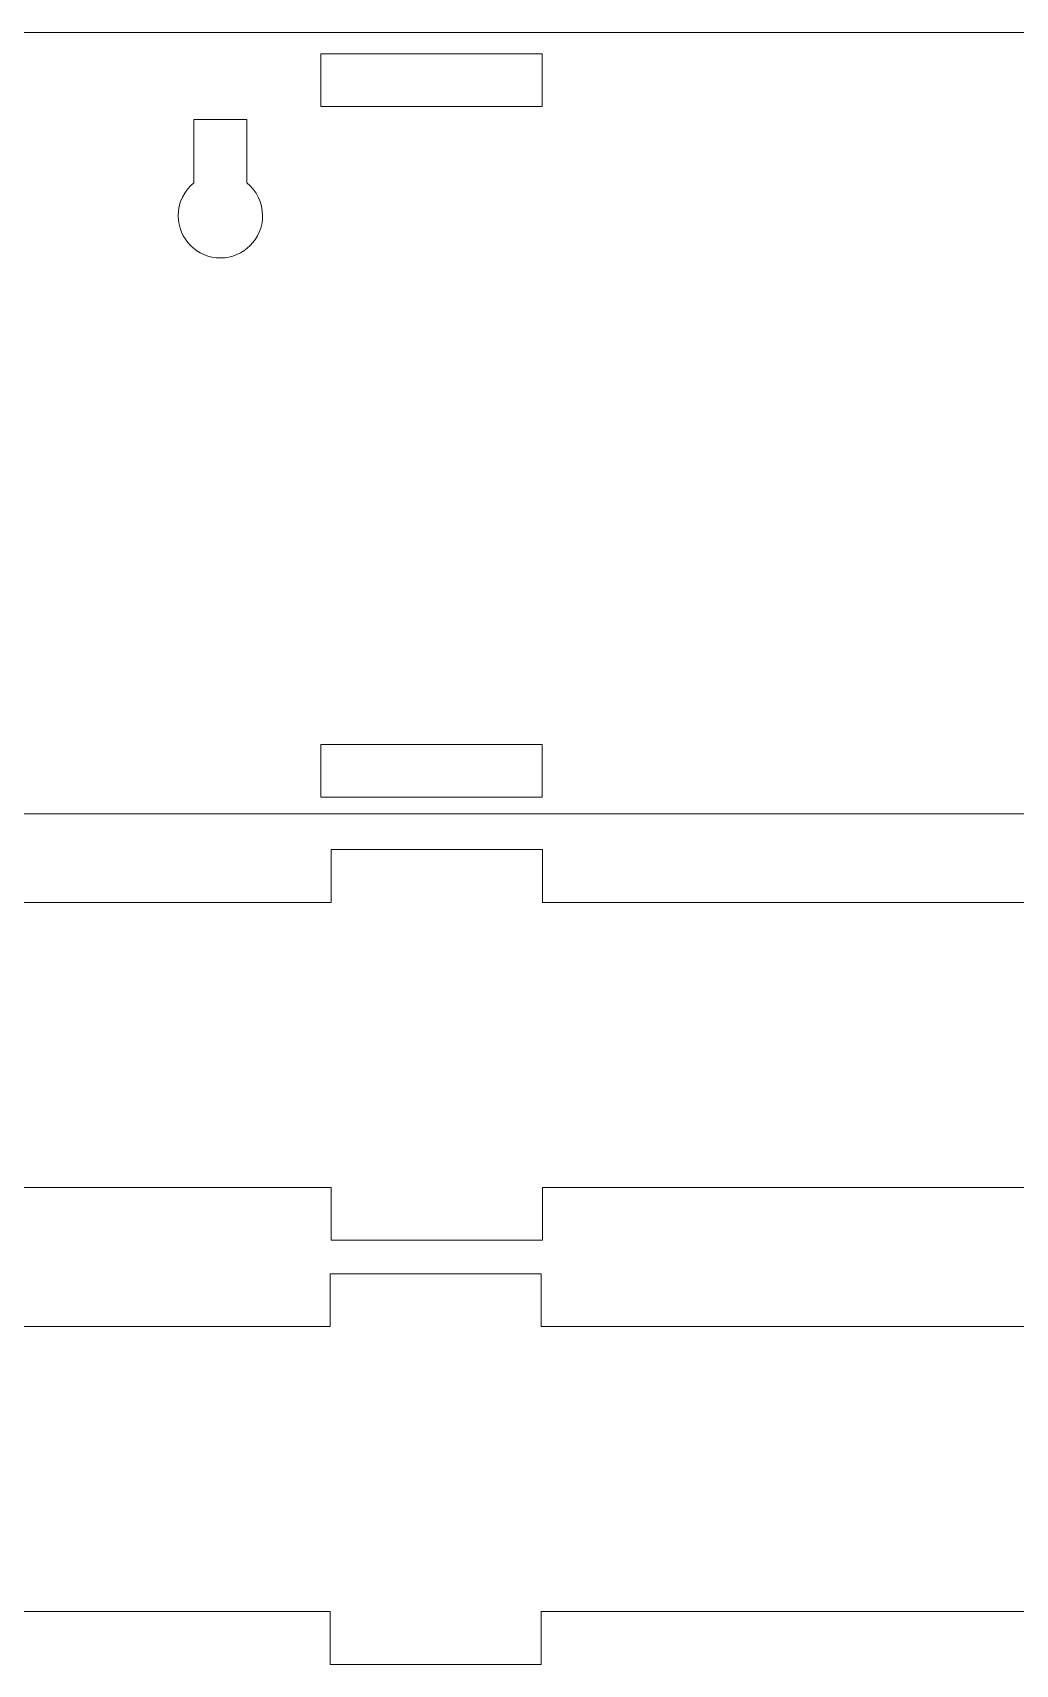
# Model space of a CAD drawing. Header units: inches. Extents: x -7.4 to 7.3, y -4 to 5.8.
# Drawn here: x -3.69 to -0.02, y -4.03 to 2.06 of the extents above; entities that cross this region are included whole.
import ezdxf

# ---------------------------------------------------------------- set-up
doc = ezdxf.new("R2010")
doc.units = ezdxf.units.IN
doc.header["$MEASUREMENT"] = 0
doc.layers.add('Layer 1', color=7, linetype='Continuous')

msp = doc.modelspace()

# ---------------------------------------------------------------- linework, layer by layer
at = {"layer": 'Layer 1', "lineweight": 5}
for points, knots in [([(-5.6199, 2.0602), (-5.6199, 2.0602), (7.1258, 2.0602), (7.1258, 2.0602), (7.1258, 2.0602), (7.226, 2.0602), (7.308, 1.9835), (7.308, 1.8898), (7.308, 1.8898), (7.308, 1.8898), (7.308, -0.6828), (7.308, -0.6828), (7.308, -0.6828), (7.308, -0.7765), (7.226, -0.8532), (7.1258, -0.8532), (7.1258, -0.8532), (7.1258, -0.8532), (-5.6199, -0.8532), (-5.6199, -0.8532), (-5.6199, -0.8532), (-5.7202, -0.8532), (-5.8022, -0.7765), (-5.8022, -0.6828), (-5.8022, -0.6828), (-5.8022, -0.6828), (-5.8022, 1.8898), (-5.8022, 1.8898), (-5.8022, 1.8898), (-5.8022, 1.9835), (-5.7202, 2.0602), (-5.6199, 2.0602)], [0, 0, 0, 0, 0.125, 0.125, 0.125, 0.125, 0.25, 0.25, 0.25, 0.25, 0.375, 0.375, 0.375, 0.375, 0.5, 0.5, 0.5, 0.5, 0.625, 0.625, 0.625, 0.625, 0.75, 0.75, 0.75, 0.75, 0.875, 0.875, 0.875, 0.875, 1, 1, 1, 1]), ([(-2.6132, 1.9814), (-2.6132, 1.9814), (-1.7865, 1.9814), (-1.7865, 1.9814), (-1.7865, 1.9814), (-1.7865, 1.9814), (-1.7865, 1.7846), (-1.7865, 1.7846), (-1.7865, 1.7846), (-1.7865, 1.7846), (-2.6132, 1.7846), (-2.6132, 1.7846), (-2.6132, 1.7846), (-2.6132, 1.7846), (-2.6132, 1.9814), (-2.6132, 1.9814)], [0, 0, 0, 0, 0.25, 0.25, 0.25, 0.25, 0.5, 0.5, 0.5, 0.5, 0.75, 0.75, 0.75, 0.75, 1, 1, 1, 1]), ([(-3.0857, 1.5003), (-3.0857, 1.5003), (-3.0857, 1.7367), (-3.0857, 1.7367), (-3.0857, 1.7367), (-3.0857, 1.7367), (-2.8888, 1.7367), (-2.8888, 1.7367), (-2.8888, 1.7367), (-2.8888, 1.7367), (-2.8888, 1.5003), (-2.8888, 1.5003)], [0, 0, 0, 0, 0.333333, 0.333333, 0.333333, 0.333333, 0.666667, 0.666667, 0.666667, 0.666667, 1, 1, 1, 1]), ([(-2.8888, 1.5003), (-2.8528, 1.4714), (-2.8298, 1.4271), (-2.8298, 1.3774), (-2.8298, 1.3774), (-2.8298, 1.2904), (-2.9003, 1.2199), (-2.9872, 1.2199), (-2.9872, 1.2199), (-3.0742, 1.2199), (-3.1447, 1.2904), (-3.1447, 1.3774), (-3.1447, 1.3774), (-3.1447, 1.4271), (-3.1217, 1.4714), (-3.0857, 1.5003)], [0, 0, 0, 0, 0.25, 0.25, 0.25, 0.25, 0.5, 0.5, 0.5, 0.5, 0.75, 0.75, 0.75, 0.75, 1, 1, 1, 1]), ([(-2.6132, -0.5945), (-2.6132, -0.5945), (-1.7865, -0.5945), (-1.7865, -0.5945), (-1.7865, -0.5945), (-1.7865, -0.5945), (-1.7865, -0.7913), (-1.7865, -0.7913), (-1.7865, -0.7913), (-1.7865, -0.7913), (-2.6132, -0.7913), (-2.6132, -0.7913), (-2.6132, -0.7913), (-2.6132, -0.7913), (-2.6132, -0.5945), (-2.6132, -0.5945)], [0, 0, 0, 0, 0.25, 0.25, 0.25, 0.25, 0.5, 0.5, 0.5, 0.5, 0.75, 0.75, 0.75, 0.75, 1, 1, 1, 1]), ([(-2.5735, -1.1839), (-2.5735, -1.1839), (-2.5735, -0.9871), (-2.5735, -0.9871), (-2.5735, -0.9871), (-2.5735, -0.9871), (-1.7861, -0.9871), (-1.7861, -0.9871), (-1.7861, -0.9871), (-1.7861, -0.9871), (-1.7861, -1.1839), (-1.7861, -1.1839)], [0, 0, 0, 0, 0.333333, 0.333333, 0.333333, 0.333333, 0.666667, 0.666667, 0.666667, 0.666667, 1, 1, 1, 1]), ([(-1.7861, -2.2469), (-1.7861, -2.2469), (-1.7861, -2.4438), (-1.7861, -2.4438), (-1.7861, -2.4438), (-1.7861, -2.4438), (-2.5735, -2.4438), (-2.5735, -2.4438), (-2.5735, -2.4438), (-2.5735, -2.4438), (-2.5735, -2.2469), (-2.5735, -2.2469)], [0, 0, 0, 0, 0.333333, 0.333333, 0.333333, 0.333333, 0.666667, 0.666667, 0.666667, 0.666667, 1, 1, 1, 1]), ([(-2.5778, -2.7662), (-2.5778, -2.7662), (-2.5778, -2.5694), (-2.5778, -2.5694), (-2.5778, -2.5694), (-2.5778, -2.5694), (-1.7904, -2.5694), (-1.7904, -2.5694), (-1.7904, -2.5694), (-1.7904, -2.5694), (-1.7904, -2.7662), (-1.7904, -2.7662)], [0, 0, 0, 0, 0.333333, 0.333333, 0.333333, 0.333333, 0.666667, 0.666667, 0.666667, 0.666667, 1, 1, 1, 1]), ([(-1.7904, -3.8292), (-1.7904, -3.8292), (-1.7904, -4.0261), (-1.7904, -4.0261), (-1.7904, -4.0261), (-1.7904, -4.0261), (-2.5778, -4.0261), (-2.5778, -4.0261), (-2.5778, -4.0261), (-2.5778, -4.0261), (-2.5778, -3.8292), (-2.5778, -3.8292)], [0, 0, 0, 0, 0.333333, 0.333333, 0.333333, 0.333333, 0.666667, 0.666667, 0.666667, 0.666667, 1, 1, 1, 1])]:
    msp.add_open_spline(points, degree=3, knots=knots, dxfattribs=at)
for points in [[(-4.542, -1.1839), (-4.542, -1.1839), (-2.5735, -1.1839), (-2.5735, -1.1839)], [(-1.7861, -1.1839), (-1.7861, -1.1839), (0.3793, -1.1839), (0.3793, -1.1839)], [(-2.5735, -2.2469), (-2.5735, -2.2469), (-4.542, -2.2469), (-4.542, -2.2469)], [(0.3793, -2.2469), (0.3793, -2.2469), (-1.7861, -2.2469), (-1.7861, -2.2469)], [(-4.5463, -2.7662), (-4.5463, -2.7662), (-2.5778, -2.7662), (-2.5778, -2.7662)], [(-1.7904, -2.7662), (-1.7904, -2.7662), (0.375, -2.7662), (0.375, -2.7662)], [(-2.5778, -3.8292), (-2.5778, -3.8292), (-4.5463, -3.8292), (-4.5463, -3.8292)], [(0.375, -3.8292), (0.375, -3.8292), (-1.7904, -3.8292), (-1.7904, -3.8292)]]:
    msp.add_open_spline(points, degree=3, dxfattribs=at)

doc.saveas('drawing.dxf')
